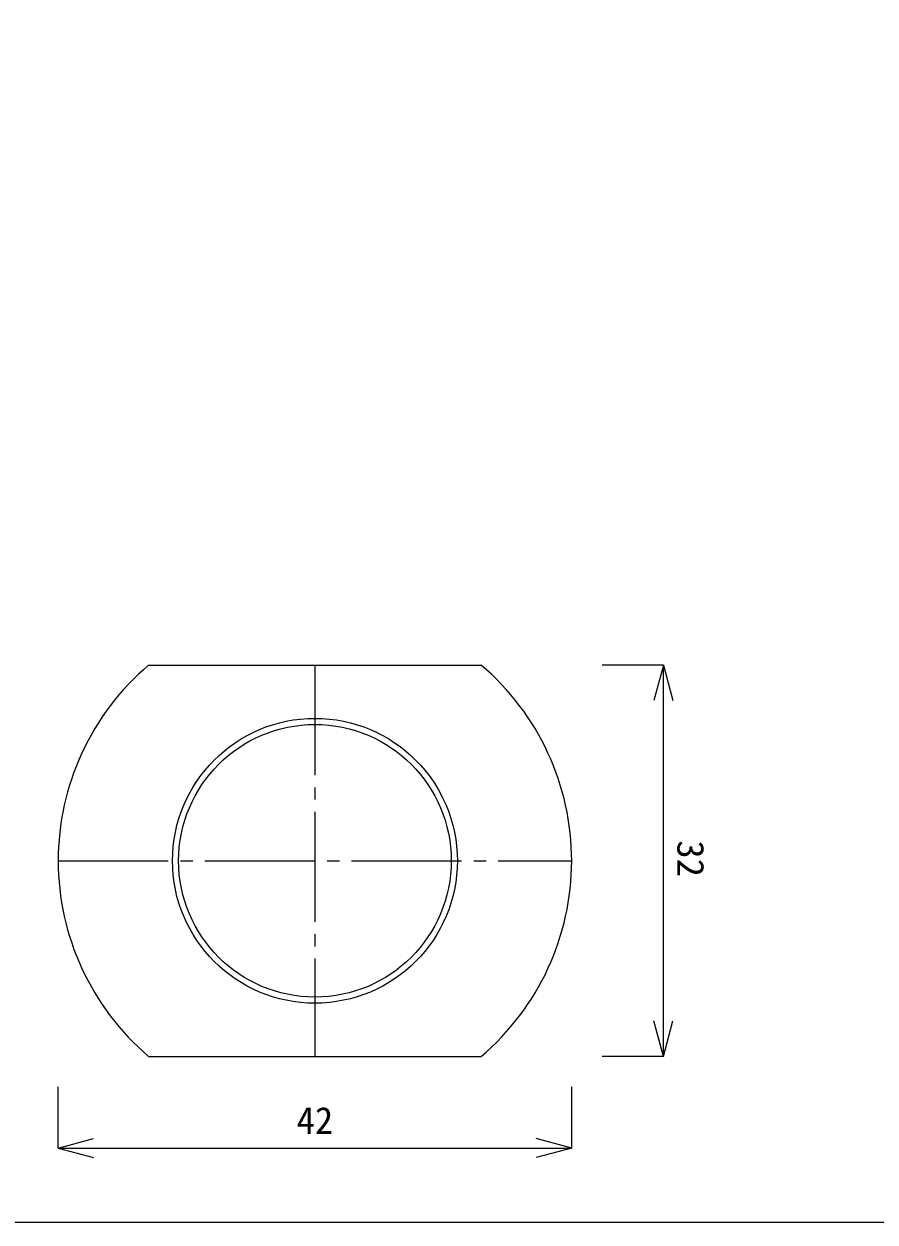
# Model space of a CAD drawing. Units: millimetres, scale not verified. Extents: x -140 to 140, y -97 to 99.
# Drawn here: x -0.4 to 69.2, y -96.9 to 1.1 of the extents above; entities that cross this region are included whole.
import ezdxf
from ezdxf.enums import TextEntityAlignment as Align

# ---------------------------------------------------------------- set-up
doc = ezdxf.new("R2010")
doc.units = ezdxf.units.MM
doc.linetypes.add('CHAIN2', pattern=[12, 9, -1, 1, -1])
doc.layers.add('0-0_図面枠', color=7, linetype='Continuous')
doc.layers.add('0-1_ノズル', color=4, linetype='Continuous')
doc.styles.add('ＭＳ ゴシック', font='')
doc.styles.get('ＭＳ ゴシック').set_extended_font_data('MS Gothic')

msp = doc.modelspace()

# ---------------------------------------------------------------- linework, layer by layer
at = {"layer": '0-0_図面枠', "color": 5}
msp.add_lwpolyline([(-139.949, 99.1), (-139.949, -96.9), (140.051, -96.9), (140.051, 99.1)], dxfattribs=at)
at = {"layer": '0-1_ノズル', "color": 3}
for p, q in [((9.826, -51.349), (37.029, -51.349)), ((9.826, -83.349), (37.029, -83.349))]:
    msp.add_line(p, q, dxfattribs=at)
at = {"layer": '0-1_ノズル', "color": 7, "linetype": 'CHAIN2'}
for p, q in [((23.428, -51.349), (23.428, -83.349)), ((2.428, -67.349), (44.428, -67.349))]:
    msp.add_line(p, q, dxfattribs=at)
at = {"layer": '0-1_ノズル'}
for p, q in [((51.928, -51.349), (46.928, -51.349)), ((51.928, -51.349), (51.151, -54.247)), ((51.928, -83.349), (51.928, -51.349)), ((51.928, -51.349), (52.704, -54.247)), ((51.928, -83.349), (51.151, -80.451)), ((51.928, -83.349), (52.704, -80.451)), ((51.928, -83.349), (46.928, -83.349)), ((2.428, -90.849), (2.428, -85.849)), ((44.428, -90.849), (44.428, -85.849)), ((2.428, -90.849), (5.326, -90.072)), ((44.428, -90.849), (41.53, -90.072)), ((2.428, -90.849), (44.428, -90.849)), ((2.428, -90.849), (5.326, -91.625)), ((44.428, -90.849), (41.53, -91.625))]:
    msp.add_line(p, q, dxfattribs=at)
at = {"layer": '0-1_ノズル', "color": 5}
msp.add_lwpolyline([(-139.949, 99.1), (-139.949, -96.9), (140.051, -96.9), (140.051, 99.1)], dxfattribs=at)
at = {"layer": '0-1_ノズル', "color": 3}
for radius in [11.65, 11.15]:
    msp.add_circle((23.428, -67.349), radius, dxfattribs=at)
for start, end in [(130.36759, 229.63241), (310.36759, 49.63241)]:
    msp.add_arc((23.428, -67.349), 21, start, end, dxfattribs=at)

# ---------------------------------------------------------------- texts
at = {"layer": '0-1_ノズル', "color": 7, "style": 'ＭＳ ゴシック'}
msp.add_text('32', height=2.199, rotation=270, dxfattribs=at).set_placement((52.408, -65.68), align=Align.BOTTOM_LEFT)
msp.add_text('42', height=2.199, dxfattribs=at).set_placement((21.928, -90.349), align=Align.BOTTOM_LEFT)

doc.saveas('drawing.dxf')
